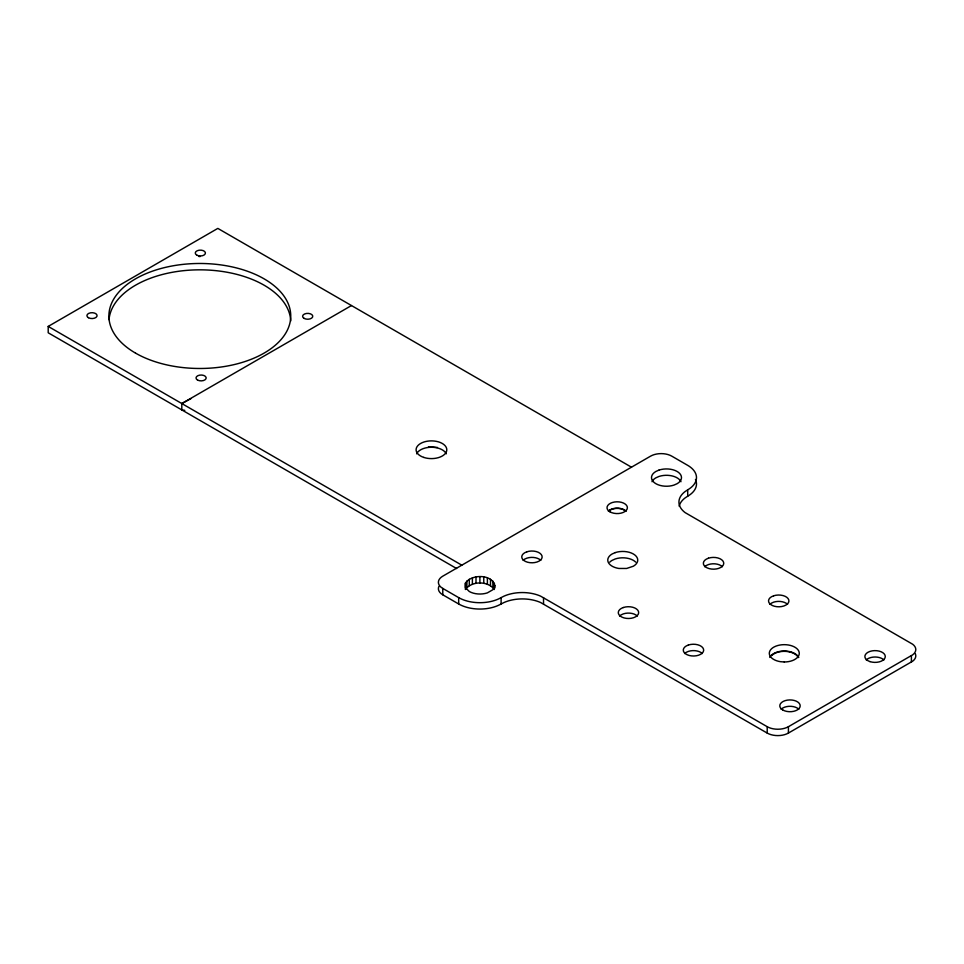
<?xml version="1.0" encoding="UTF-8"?>
<svg xmlns="http://www.w3.org/2000/svg" width="964" height="964" viewBox="0 0 964 964"><rect width="100%" height="100%" fill="white"/><g stroke="black" fill="none" stroke-linecap="round" stroke-linejoin="round"><path stroke-width="1.45" d="M351.45 305.564L181.81 403.555L181.81 409.917L456.611 568.531M915.294 653.652A15.002 8.664 0 0 1 912.703 661.171L788.419 733.062A15.002 8.664 0 0 1 767.211 733.074L540.563 602.488A29.992 17.316 0 0 0 504.052 602.5L501.099 603.982A29.992 17.316 0 0 1 458.683 603.982L442.777 594.8L442.777 588.426A15.002 8.664 0 0 1 442.765 576.183L650.58 456.153A15.002 8.664 0 0 1 671.788 456.153L687.694 465.347A29.992 17.316 0 0 1 687.706 489.833L687.706 496.195L685.127 497.906A29.992 17.316 0 0 0 679.186 506.184M458.683 603.982L458.683 597.62L442.777 588.426M494.881 587.919C494.99 574.026 471.733 573.387 465.407 583.136L465.407 589.498C471.77 580.762 488.001 580.762 494.375 589.498M466.901 587.413L466.901 581.051M469.287 585.618L469.287 579.256M472.384 584.244L472.384 577.882M475.999 583.377L475.999 577.014M479.891 583.087L479.891 576.713M483.771 583.377L483.771 577.014M487.386 584.244L487.386 577.87M490.495 585.618L490.495 579.244M492.869 587.413L492.881 581.039M494.375 588.221L494.375 583.136M501.099 603.982L501.099 597.62L504.052 596.126A29.992 17.316 0 0 1 540.563 596.126L767.211 726.699A15.002 8.664 0 0 0 788.419 726.699L912.703 654.809A15.002 8.664 0 0 0 912.703 644.265L685.139 512.619A29.992 17.316 0 0 1 685.127 491.532L687.706 489.833M543.527 603.982L543.527 597.608M767.211 733.074L767.211 726.699M788.419 733.062L788.419 726.699M911.402 662.027L911.402 655.653M465.407 583.136L465.407 587.618L469.287 591.498A15.002 8.664 0 0 0 487.386 592.872L492.881 589.703L494.881 585.377M184.787 410.363L181.81 409.917L48.2 332.785L48.2 326.422L217.828 228.396L631.492 467.203M181.81 403.555L191.017 398.578M437.451 447.453L428.474 446.802M48.2 326.422L461.816 565.169M416.617 453.827A15.352 8.869 0 0 1 431.438 447.248A15.352 8.869 0 0 1 446.272 453.827M619.635 616.032A10.194 5.892 0 0 1 621.262 614.815L623.371 613.875A10.194 5.892 0 0 1 637.3 616.032M866.25 659.942A10.194 5.88 0 0 1 875.071 657.002A10.194 5.88 0 0 1 883.904 659.942M501.111 597.62A29.992 17.316 0 0 1 458.683 597.62M684.645 653.544A10.194 5.892 0 0 1 686.26 652.327L688.38 651.399A10.194 5.892 0 0 1 702.31 653.544M609.754 562.145A15.002 8.664 0 0 1 612.14 560.349L615.249 558.963A15.002 8.664 0 0 1 635.734 562.133M652.001 481.711A15.002 8.664 0 0 1 655.881 477.831L658.99 476.457A15.002 8.664 0 0 1 680.982 481.711M695.466 479.469A29.992 17.316 0 0 1 687.706 496.195M608.356 511.113A10.194 5.892 0 0 1 626.022 511.113M781.153 709.239A10.194 5.892 0 0 1 798.819 709.239M704.72 566.724A10.194 5.892 0 0 1 706.335 565.494L708.444 564.567A10.194 5.892 0 0 1 722.373 566.712M608.658 511.209A9.845 5.688 0 0 1 625.72 511.209M523.115 560.325A10.194 5.892 0 0 1 524.729 559.108L526.85 558.168A10.194 5.892 0 0 1 540.78 560.325M769.79 657.448A15.002 8.664 0 0 1 784.274 651.025A15.002 8.664 0 0 1 798.758 657.448M442.777 594.8A15.002 8.664 0 0 1 438.885 586.437M769.887 604.332A10.194 5.892 0 0 1 771.513 603.115L773.622 602.175A10.194 5.892 0 0 1 787.552 604.332M771.73 655.508A14.484 8.363 0 0 1 786.166 651.399A14.484 8.363 0 0 1 798.264 657.52M109.016 319.638A90.929 52.502 0 0 1 200.982 269.836A90.929 52.502 0 0 1 290.718 320.952M199.042 256.581A5.073 2.928 0 0 1 200.355 256.484M658.99 470.095L655.881 471.468A15.002 8.664 0 0 0 654.592 482.856A15.002 8.664 0 0 0 673.993 485.085L677.102 483.711A15.002 8.664 0 0 0 678.391 472.312A15.002 8.664 0 0 0 658.99 470.095M526.85 551.806L524.729 552.746A10.194 5.892 0 0 0 523.862 560.494A10.194 5.892 0 0 0 537.044 562L539.165 561.072A10.194 5.892 0 0 0 540.033 553.324A10.194 5.892 0 0 0 526.85 551.806M615.249 552.601L612.14 553.975A15.002 8.664 0 0 0 618.864 568.459L626.636 568.459L633.36 566.217A15.002 8.664 0 0 0 634.649 554.83A15.002 8.664 0 0 0 615.249 552.601M708.444 558.192L706.335 559.132A10.194 5.892 0 0 0 705.455 566.88A10.194 5.892 0 0 0 718.65 568.386L720.759 567.459A10.194 5.892 0 0 0 721.638 559.71A10.194 5.892 0 0 0 708.444 558.192M623.371 607.513L621.262 608.441A10.194 5.892 0 0 0 620.382 616.189A10.194 5.892 0 0 0 633.577 617.707L635.686 616.767A10.194 5.892 0 0 0 636.565 609.019A10.194 5.892 0 0 0 623.371 607.513M773.622 595.812L771.513 596.74A10.194 5.892 0 0 0 770.634 604.488A10.194 5.892 0 0 0 783.828 606.007L785.937 605.067A10.194 5.892 0 0 0 786.817 597.318A10.194 5.892 0 0 0 773.622 595.812M688.38 645.024L686.26 645.964A10.194 5.892 0 0 0 685.392 653.713A10.194 5.892 0 0 0 698.575 655.219L700.683 654.291A10.194 5.892 0 0 0 701.563 646.543A10.194 5.892 0 0 0 688.38 645.024M784.286 661.979L780.394 661.678A15.002 8.664 0 0 1 772.791 647.76A15.002 8.664 0 0 1 797.867 649.652A15.002 8.664 0 0 1 784.286 661.979M423.762 457.418A15.352 8.869 0 0 0 446.79 449.742A15.352 8.869 0 0 0 423.762 442.066A15.352 8.869 0 0 0 423.762 457.418M782.78 709.986A10.194 5.892 0 0 0 799.843 707.347A10.194 5.892 0 0 0 787.347 700.129A10.194 5.892 0 0 0 782.78 709.986M869.986 661.605A10.194 5.88 0 0 0 885.277 656.508A10.194 5.88 0 0 0 869.986 651.411A10.194 5.88 0 0 0 869.986 661.605M609.983 511.848A10.194 5.892 0 0 0 627.046 509.209A10.194 5.892 0 0 0 614.55 502.003A10.194 5.892 0 0 0 609.983 511.848M88.411 317.698A5.073 2.928 0 0 0 96.906 316.385A5.073 2.928 0 0 0 90.676 312.794A5.073 2.928 0 0 0 88.411 317.698M135.538 353.113A90.929 52.502 0 0 0 287.658 329.543A90.929 52.502 0 0 0 176.255 265.269A90.929 52.502 0 0 0 135.538 353.113M196.764 255.123A5.073 2.928 0 0 0 205.26 253.797A5.073 2.928 0 0 0 199.042 250.218A5.073 2.928 0 0 0 196.764 255.123M197.512 380.021A5.073 2.928 0 0 0 206.007 378.707A5.073 2.928 0 0 0 199.789 375.117A5.073 2.928 0 0 0 197.512 380.021M304.094 318.373A5.073 2.928 0 0 0 312.589 317.06A5.073 2.928 0 0 0 306.359 313.469A5.073 2.928 0 0 0 304.094 318.373"/></g></svg>
